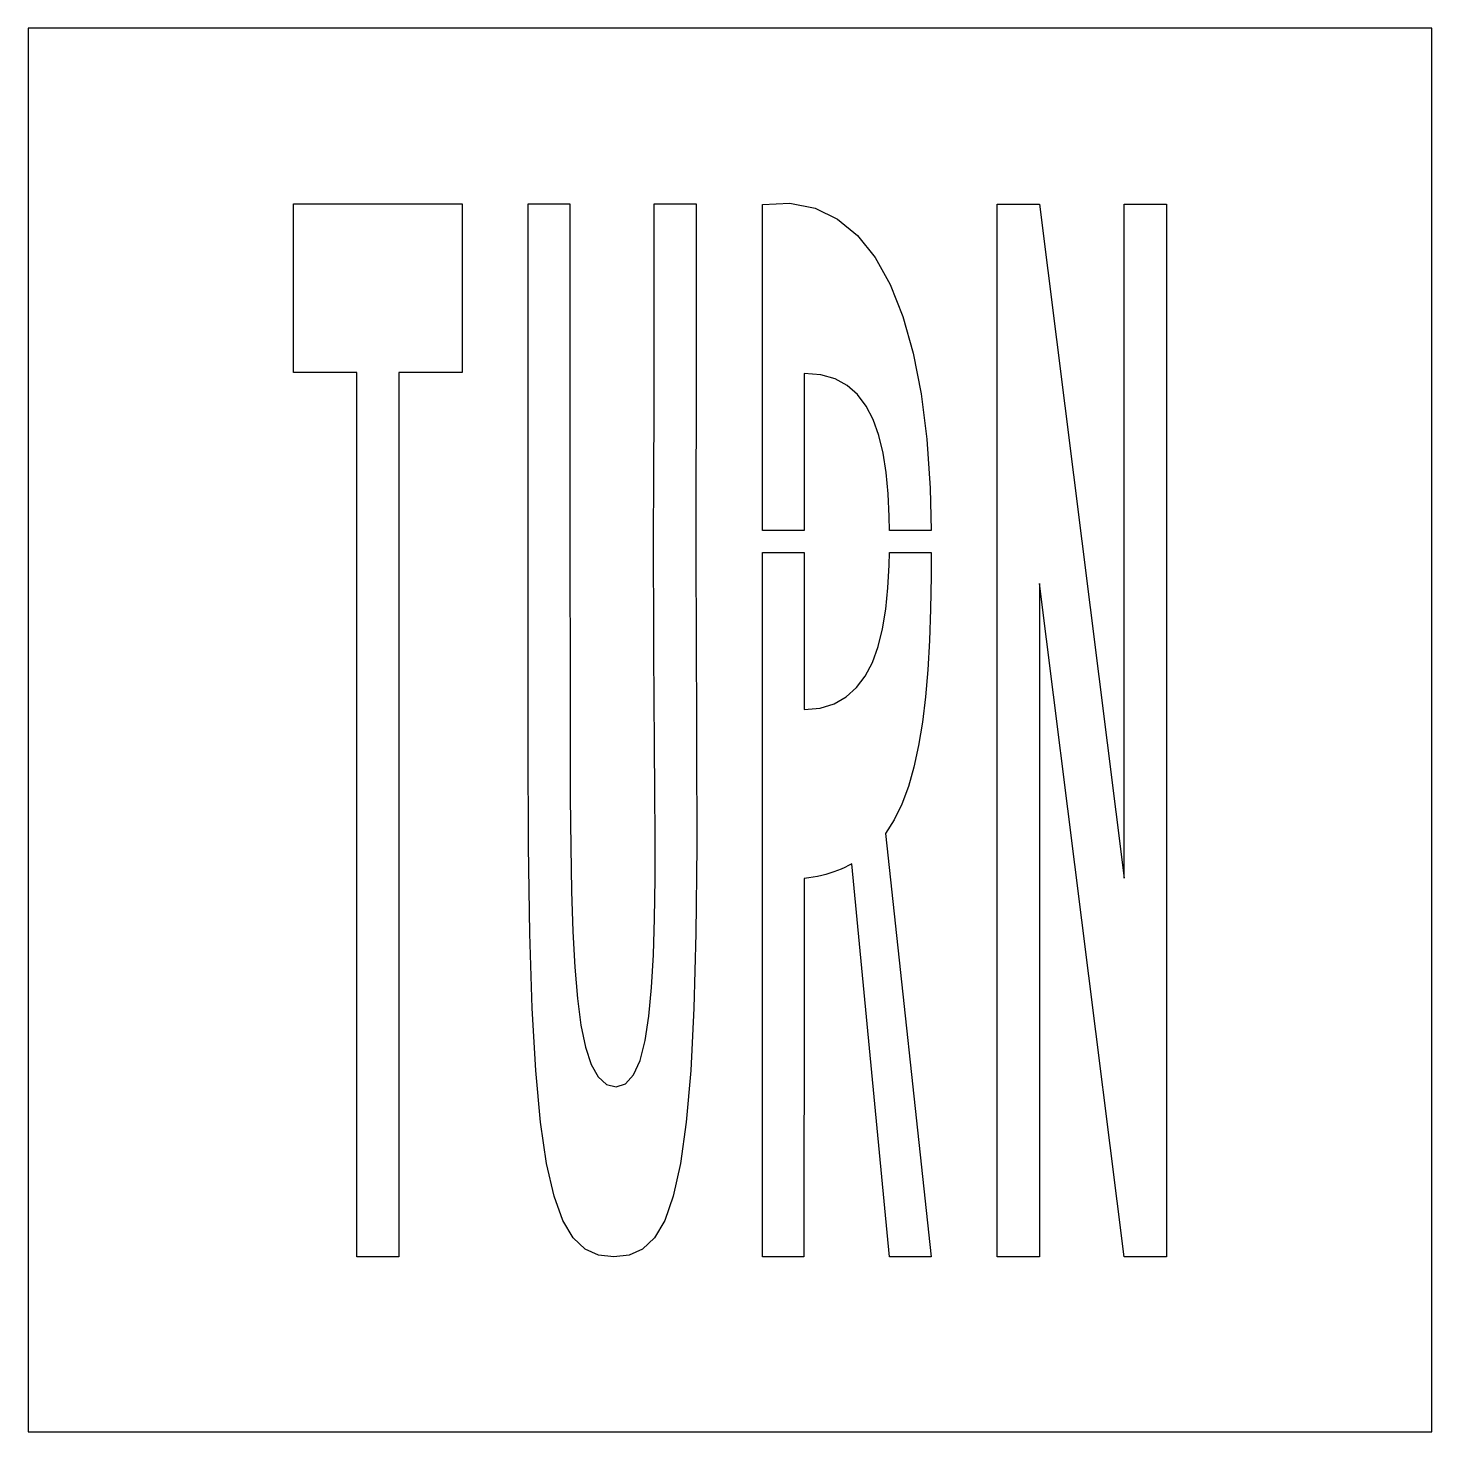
# Model space of a CAD drawing. Extents: x 0 to 48, y 0 to 48.
import ezdxf

# ---------------------------------------------------------------- set-up
doc = ezdxf.new("R2010")
doc.units = 0
doc.layers.add('CUT', color=7, linetype='Continuous')
doc.layers.add('OUTSIDE', color=1, linetype='Continuous')

msp = doc.modelspace()

# ---------------------------------------------------------------- linework, layer by layer
at = {"layer": 'CUT'}
for points in [[(12.6798, 36.2274), (12.6798, 5.9874), (11.2398, 5.9874), (11.2398, 36.2274), (9.0798, 36.2274), (9.0798, 41.9874), (14.8434, 41.9874), (14.8434, 36.2274)], [(18.5226, 32.667), (18.5262, 31.4718), (18.5262, 30.129), (18.5262, 28.6494), (18.5298, 27.0438), (18.5334, 25.323), (18.5334, 23.4906), (18.5406, 21.6762), (18.555, 20.0094), (18.5802, 18.4866), (18.627, 17.1114), (18.6918, 15.8874), (18.7818, 14.8218), (18.9042, 13.9074), (19.059, 13.155), (19.2534, 12.5682), (19.4874, 12.1434), (19.7718, 11.8842), (20.103, 11.7978), (20.4306, 11.9022), (20.7042, 12.2118), (20.9238, 12.705), (21.0966, 13.3782), (21.2262, 14.2134), (21.3198, 15.1962), (21.3846, 16.3158), (21.4206, 17.5578), (21.4386, 18.9078), (21.4386, 20.355), (21.4278, 21.8886), (21.4134, 23.4906), (21.4026, 25.0602), (21.3954, 26.6154), (21.3918, 28.1346), (21.3882, 29.5854), (21.3882, 30.957), (21.3918, 32.217), (21.3954, 33.3474), (21.4026, 34.323), (21.4062, 35.1222), (21.4098, 41.9874), (21.4134, 41.9874), (22.8462, 41.9874), (22.8426, 34.9818), (22.839, 34.1214), (22.8354, 33.0882), (22.8354, 31.911), (22.8354, 30.6222), (22.8354, 29.247), (22.839, 27.8142), (22.8426, 26.3598), (22.8498, 24.909), (22.857, 23.4906), (22.8606, 20.0274), (22.8318, 17.0394), (22.7634, 14.4942), (22.6554, 12.3558), (22.5042, 10.5954), (22.3062, 9.1734), (22.0614, 8.061), (21.7662, 7.2258), (21.4206, 6.6354), (21.0138, 6.2538), (20.553, 6.0486), (20.031, 5.9874), (19.509, 6.0486), (19.0446, 6.2538), (18.6378, 6.6354), (18.285, 7.2258), (17.9826, 8.061), (17.7306, 9.1734), (17.5254, 10.5954), (17.3634, 12.3558), (17.241, 14.4942), (17.1582, 17.0394), (17.1078, 20.0274), (17.0934, 23.4906), (17.0934, 41.9874), (18.5262, 41.9874), (18.5226, 35.277), (18.5226, 34.5786), (18.5226, 33.7074)], [(29.4774, 39.2334), (29.913, 38.1426), (30.2658, 36.8898), (30.5394, 35.4894), (30.7338, 33.9486), (30.849, 32.271), (30.8781, 30.8182), (29.4513, 30.8182), (29.445, 31.299), (29.4054, 32.0802), (29.337, 32.8038), (29.2326, 33.4698), (29.0886, 34.0746), (28.8978, 34.611), (28.6602, 35.0754), (28.365, 35.4678), (28.0086, 35.7774), (27.591, 36.0042), (27.1014, 36.141), (26.5398, 36.1878), (26.5398, 35.2302), (26.5398, 34.2726), (26.5398, 33.315), (26.5398, 32.3574), (26.5398, 31.3998), (26.5398, 30.8182), (25.1106, 30.8182), (25.1106, 32.9838), (25.1106, 35.9826), (25.1106, 38.9814), (25.1106, 41.973), (26.0502, 42.0126), (26.907, 41.8398), (27.6738, 41.469), (28.3578, 40.9038), (28.959, 40.155)], [(37.4766, 18.9294), (37.4766, 41.9838), (38.9202, 41.9838), (38.9202, 5.9874), (37.4766, 5.9874), (34.5822, 29.013), (34.5822, 5.9874), (33.135, 5.9874), (33.135, 41.9838), (34.5822, 41.9838)], [(30.8202, 27.0582), (30.7626, 26.0574), (30.6834, 25.1286), (30.579, 24.2646), (30.4494, 23.4654), (30.291, 22.7346), (30.1002, 22.0686), (29.8734, 21.4674), (29.6142, 20.931), (29.3118, 20.4558), (30.8742, 5.9874), (29.4522, 5.9874), (28.1634, 19.4226), (28.0482, 19.3614), (27.9258, 19.3002), (27.8034, 19.2462), (27.6774, 19.1922), (27.5478, 19.1454), (27.4146, 19.1022), (27.2778, 19.0626), (27.1374, 19.0266), (26.9934, 18.9942), (26.8458, 18.9654), (26.6946, 18.9402), (26.5398, 18.9186), (26.5398, 17.8422), (26.5398, 16.7658), (26.5362, 15.6858), (26.5362, 14.6094), (26.5362, 13.533), (26.5326, 12.453), (26.5326, 11.3766), (26.529, 10.2966), (26.529, 9.2202), (26.529, 8.1402), (26.529, 7.0638), (26.529, 5.9874), (26.4102, 5.9874), (26.2914, 5.9874), (26.1726, 5.9874), (26.0538, 5.9874), (25.935, 5.9874), (25.8198, 5.9874), (25.701, 5.9874), (25.5822, 5.9874), (25.467, 5.9874), (25.3482, 5.9874), (25.2294, 5.9874), (25.1106, 5.9874), (25.1106, 8.9826), (25.1106, 11.9778), (25.1106, 14.9766), (25.1106, 17.9754), (25.1106, 20.9778), (25.1106, 23.9802), (25.1106, 26.9826), (25.1106, 29.985), (25.1106, 30.0662), (26.5398, 30.0662), (26.5398, 29.4846), (26.5398, 28.527), (26.5398, 27.5694), (26.5398, 26.6118), (26.5398, 25.6542), (26.5398, 24.6966), (27.0834, 24.7506), (27.5622, 24.8946), (27.9762, 25.1286), (28.329, 25.449), (28.6242, 25.845), (28.869, 26.313), (29.067, 26.8566), (29.2182, 27.4614), (29.3262, 28.131), (29.4018, 28.8582), (29.445, 29.6394), (29.4505, 30.0662), (30.8826, 30.0662), (30.8778, 29.265), (30.8562, 28.1274)]]:
    msp.add_lwpolyline(points, close=True, dxfattribs=at)
at = {"layer": 'OUTSIDE'}
msp.add_lwpolyline([(0, 0), (48, 0), (48, 48), (0, 48)], close=True, dxfattribs=at)

doc.saveas('drawing.dxf')
